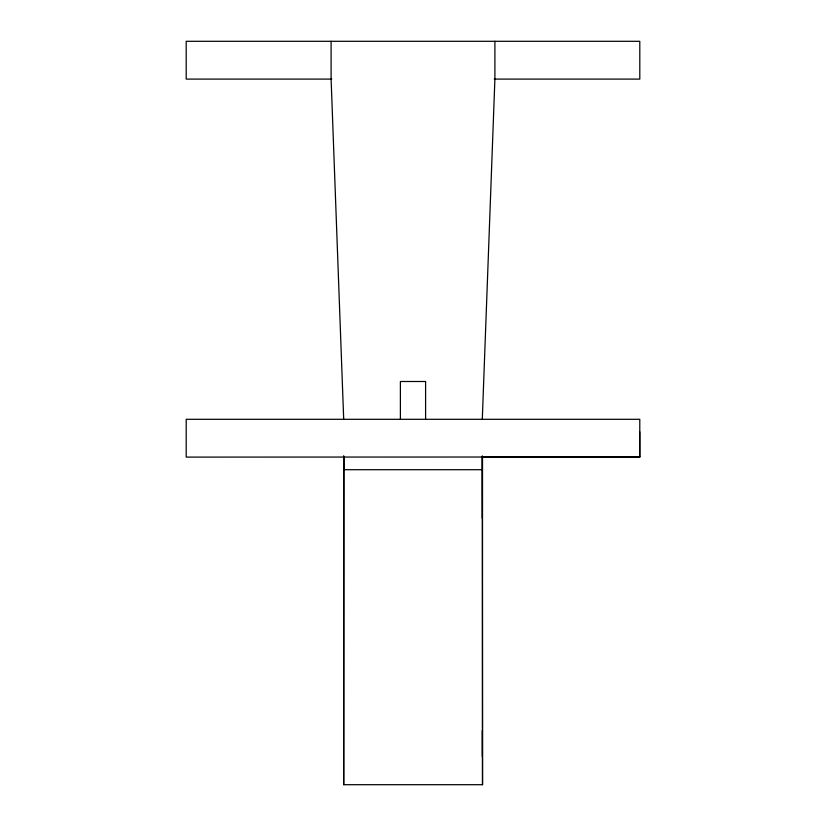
<?xml version="1.0" encoding="UTF-8"?>
<svg xmlns="http://www.w3.org/2000/svg" width="826" height="826" viewBox="0 0 826 826"><rect width="100%" height="100%" fill="white"/><g stroke="black" fill="none" stroke-linecap="round" stroke-linejoin="round"><path stroke-width="1.24" d="M343.699 469.695L343.699 455.849M482.301 518.398L482.291 455.849M343.699 419.319L331.102 79.1L331.102 41.3M482.291 419.319L494.898 79.1L494.898 41.3M331.815 79.1L186.201 79.1L186.201 41.3L639.799 41.3L639.799 79.1L494.185 79.1M343.926 469.705L482.518 469.705M343.699 456.365L343.699 784.7L482.518 784.7L482.518 457.098M482.518 784.7L482.301 457.098L639.799 456.985L639.747 431.791M343.699 784.7L343.926 457.098M482.301 730.607L482.301 756.451M425.596 419.298L425.596 381.498L400.393 381.498L400.393 419.298M639.799 456.985L186.201 457.098L186.201 419.298L639.799 419.298L639.747 456.985"/></g></svg>
